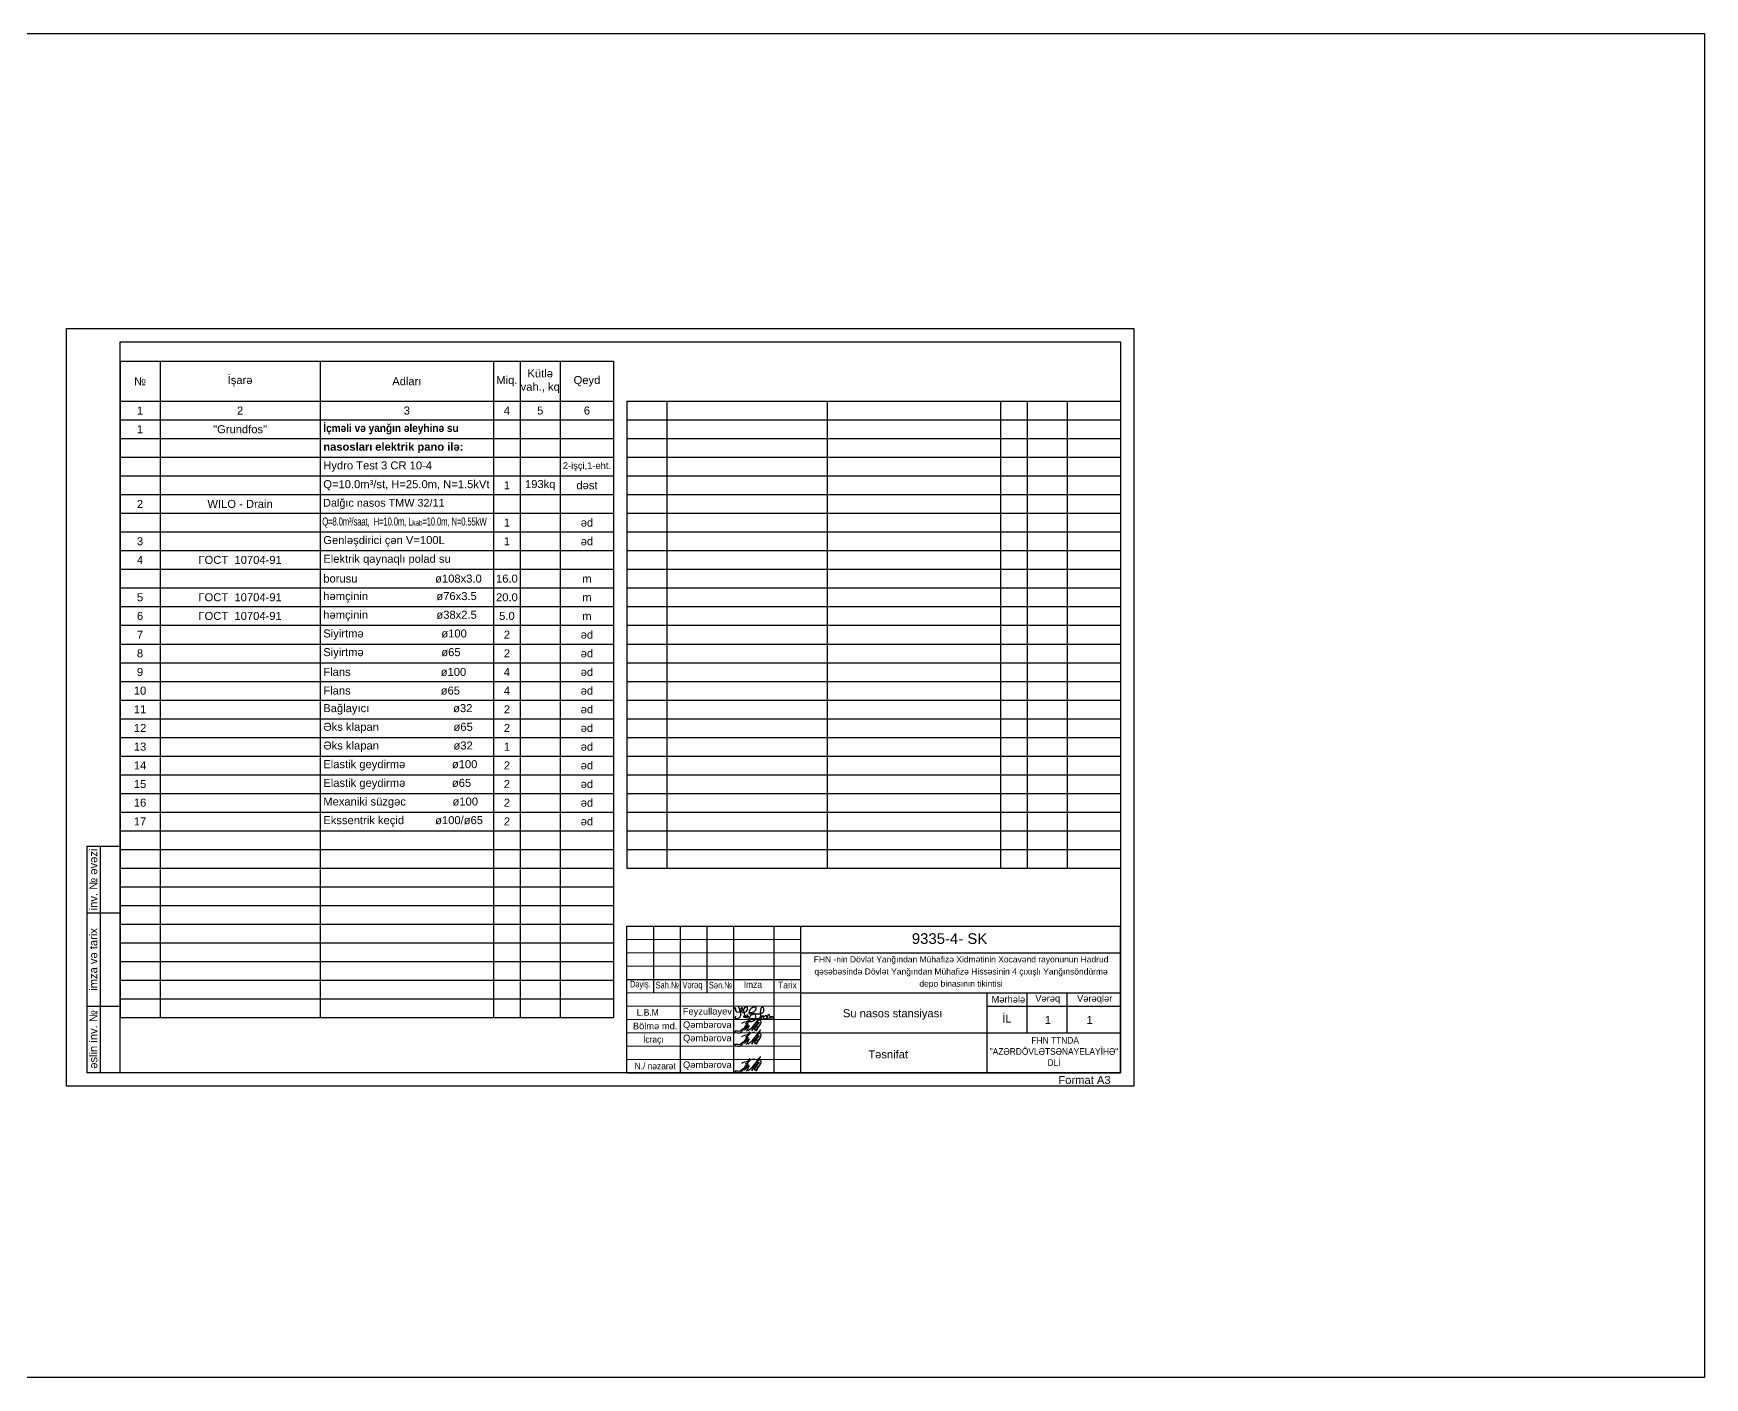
# Model space of a CAD drawing. Header units: millimetres. Extents: x 50754 to 359209, y -241195 to 23895.
# Drawn here: x 258612 to 321247, y -241195 to -190805 of the extents above; entities that cross this region are included whole.
import ezdxf

# ---------------------------------------------------------------- set-up
doc = ezdxf.new("R2010")
doc.units = ezdxf.units.MM
for name, color, linetype, lineweight in [('0_Ном._пера__21_Ном._пера__7', 7, 'Continuous', 60), ('Künc ştampının yazısı', 7, 'Continuous', 13), ('перегородка_Ном._пера__1_Ном._пера__7', 7, 'Continuous', 60)]:
    doc.layers.add(name, color=color, linetype=linetype, lineweight=lineweight)
doc.styles.add('arial', font='arial.ttf', dxfattribs={"height": 300})
doc.styles.add('Arial-300', font='arial.ttf', dxfattribs={"height": 300})
doc.styles.add('ARİAL', font='arial.ttf')
doc.styles.add('Times New  Roman', font='times.ttf')
doc.styles.add('Times New Roman', font='times.ttf', dxfattribs={"height": 300})

# ---------------------------------------------------------------- blocks, each defined once
blk = doc.blocks.new('*T77')
at = {"color": 0, "linetype": 'ByBlock', "lineweight": -2, "ltscale": 15, "transparency": 16777216}
for p, q in [((0, 0), (1500, 0)), ((0, 0), (0, -24600)), ((1500, 0), (18500, 0)), ((1500, 0), (1500, -24600)), ((7500, 0), (7500, -1500)), ((14000, 0), (14000, -1500)), ((15000, 0), (15000, -1500)), ((16500, 0), (16500, -1500)), ((18500, 0), (18500, -1500)), ((0, -1500), (1500, -1500)), ((1500, -1500), (18500, -1500)), ((7500, -1500), (7500, -24600)), ((14000, -1500), (14000, -7100)), ((15000, -1500), (15000, -7100)), ((16500, -1500), (16500, -24600)), ((18500, -1500), (18500, -7800)), ((0, -2200), (18500, -2200)), ((0, -2900), (18500, -2900)), ((0, -3600), (18500, -3600)), ((0, -4300), (16500, -4300)), ((16500, -4300), (18500, -4300)), ((0, -5000), (18500, -5000)), ((0, -5700), (18500, -5700)), ((0, -6400), (7500, -6400)), ((7500, -6400), (14000, -6400)), ((14000, -6400), (18500, -6400)), ((0, -7100), (18500, -7100)), ((14000, -7100), (14000, -17600)), ((15000, -7100), (15000, -7800)), ((0, -7800), (18500, -7800)), ((15000, -7800), (15000, -24600)), ((18500, -7800), (18500, -17600)), ((0, -8500), (18500, -8500)), ((0, -9200), (18500, -9200)), ((0, -9900), (18500, -9900)), ((0, -10600), (18500, -10600)), ((0, -11300), (18500, -11300)), ((0, -12000), (18500, -12000)), ((0, -12700), (18500, -12700)), ((0, -13400), (18500, -13400)), ((0, -14100), (18500, -14100)), ((0, -14800), (18500, -14800)), ((0, -15500), (18500, -15500)), ((0, -16200), (18500, -16200)), ((0, -16900), (18500, -16900)), ((0, -17600), (18500, -17600)), ((14000, -17600), (14000, -24600)), ((18500, -17600), (18500, -24600)), ((0, -18300), (18500, -18300)), ((0, -19000), (18500, -19000)), ((0, -19700), (18500, -19700)), ((0, -20400), (18500, -20400)), ((0, -21100), (18500, -21100)), ((0, -21800), (18500, -21800)), ((0, -22500), (18500, -22500)), ((0, -23200), (18500, -23200)), ((0, -23900), (18500, -23900)), ((0, -24600), (18500, -24600))]:
    blk.add_line(p, q, dxfattribs=at)
at = {"color": 0, "ltscale": 15, "transparency": 16777216}
for s, insert, char_height, width, attachment_point, style in [('{\\C256;№\\P}', (750, -750), 300, 1497, 5, 'arial'), ('{\\fArial|b0|i0|c238|p34;İşarə}', (4500, -750), 300, 5997, 5, 'arial'), ('{\\fArial|b0|i0|c238|p34;Adları}', (10750, -750), 300, 6497, 5, 'arial'), ('{\\fArial|b0|i0|c238|p34;Miq.}', (14500, -750), 300, 997, 5, 'arial'), ('{\\fArial|b0|i0|c238|p34;Kütlə vah., kq}', (15750, -750), 300, 1497, 5, 'arial'), ('{\\fArial|b0|i0|c238|p34;Qeyd}', (17500, -750), 300, 1996.56, 5, 'arial'), ('1', (750, -1850), 300, 1497, 5, 'arial'), ('2', (4500, -1850), 300, 5997, 5, 'arial'), ('3', (10750, -1850), 300, 6497, 5, 'arial'), ('4', (14500, -1850), 300, 997, 5, 'arial'), ('5', (15750, -1850), 300, 1497, 5, 'arial'), ('6', (17500, -1850), 300, 1996.56, 5, 'arial'), ('1', (750, -2550), 300, 1497, 5, 'arial'), ('{\\fArial|b0|i0|c238|p34;\\C256;"\\fArial|b0|i0|c0|p34;G\\fArial|b0|i0|c238|p34;rundfos"}', (4500, -2550), 300, 5997, 5, 'arial'), ('{\\C256; \\fArial|b1|i0|c238|p34;\\W0.9;İçməli və yanğın\\fArial|b1|i0|c204|p34; \\fArial|b1|i0|c238|p34;ə\\fArial|b1|i0|c204|p34;leyhin\\fArial|b1|i0|c238|p34;ə\\fArial|b1|i0|c204|p34; su\\fArial|b1|i0|c238|p34; }', (7502, -2550), 300, 6497, 4, 'arial'), ('{\\C256; \\fArial|b1|i0|c238|p34;nasosları{\\W0.9; }elektrik pano ilə:}', (7502, -3250), 300, 6497, 4, 'arial'), ('{\\fArial|b0|i0|c238|p34;\\C256; \\fArial|b0|i0|c204|p34;H\\fArial|b0|i0|c238|p34;y\\fArial|b0|i0|c204|p34;dro\\fArial|b0|i0|c238|p34; Test 3 CR 10-4}', (7502, -3950), 300, 6497, 4, 'arial'), ('{\\fArial|b0|i0|c238|p34;\\H0.83333x;2-işçi,1-eht.\\H1.2x; }', (17500, -3950), 300, 1996.56, 5, 'arial'), ('{\\fArial|b0|i0|c238|p34;\\C256; Q=10.0m³/st, H=25.0m, N=1.5kVt}', (7502, -4650), 300, 6497, 4, 'arial'), ('1', (14500, -4650), 300, 997, 5, 'arial'), ('{\\fArial|b0|i0|c238|p34;193}kq', (15750, -4650), 300, 1497, 5, 'arial'), ('d{\\fArial|b0|i0|c238|p34;əst}', (17500, -4650), 300, 1996.56, 5, 'arial'), ('2', (750, -5350), 300, 1497, 5, 'arial'), ('{\\C256;WILO\\fArial|b0|i0|c238|p34; - Drain}', (4500, -5350), 300, 5997, 5, 'arial'), ('\\A1;{\\fArial|b1|i0|c238|p34;\\C256; \\fArial|b0|i0|c238|p34;Dalğıc nasos TM\\fArial|b0|i0|c204|p34;W \\fArial|b0|i0|c238|p34;32/11\\fArial|b0|i0|c204|p34; }', (7502, -5350), 290, 6497, 4, 'arial'), ('{\\fArial|b0|i0|c238|p34;\\W0.7;\\T0.95;\\C256; Q=8.0m³/saat,  H=10.0m, L\\H0.66667x;kab\\H1.5x;=10.0m, N=0.55k\\fArial|b0|i0|c204|p34;W}', (7502, -6050), 300, 6497, 4, 'arial'), ('1', (14500, -6050), 300, 997, 5, 'arial'), ('{\\fArial|b0|i0|c238|p34;\\C256;əd}', (17500, -6050), 300, 1996.56, 5, 'arial'), ('3', (750, -6750), 300, 1497, 5, 'arial'), ('{\\fArial|b0|i0|c238|p34; Genləşdirici çən V=100L}', (7502, -6750), 300, 6497, 4, 'Arial-300'), ('1', (14500, -6750), 300, 997, 5, 'arial'), ('ə{\\fArial|b0|i0|c238|p34;d}', (17500, -6750), 300, 1996.56, 5, 'arial'), ('4', (750, -7450), 300, 1497, 5, 'arial'), ('{\\Q0;\\C256;ГОСТ\\fArial|b0|i0|c238|p34; \\fArial|b0|i0|c204|p34;\\Q1; 10704-\\fArial|b0|i0|c238|p34;91}', (4500, -7450), 300, 5997, 5, 'arial'), ('{\\C256; Elektrik qaynaql\\fArial|b0|i0|c238|p34;ı polad su}', (7502, -7450), 300, 6497, 4, 'arial'), ('{\\C256; \\fArial|b0|i0|c238|p34;borusu                         \\fArial|b0|i0|c204|p34;ø\\fArial|b0|i0|c238|p34;108\\fArial|b0|i0|c204|p34;x\\fArial|b0|i0|c238|p34;3.0}', (7502, -8150), 300, 6497, 4, 'arial'), ('{\\fArial|b0|i0|c238|p34;16.0}', (14500, -8150), 300, 997, 5, 'arial'), ('m', (17500, -8150), 300, 1996.56, 5, 'arial'), ('5', (750, -8850), 300, 1497, 5, 'arial'), ('{\\Q0;\\C256;ГОСТ\\fArial|b0|i0|c238|p34; \\fArial|b0|i0|c204|p34;\\Q1; 10704-\\fArial|b0|i0|c238|p34;91}', (4500, -8850), 300, 5997, 5, 'arial'), ('{\\C256; \\fArial|b0|i0|c238|p34;həmçinin                      \\fArial|b0|i0|c204|p34;ø\\fArial|b0|i0|c238|p34;76x3.5}', (7502, -8850), 300, 6497, 4, 'arial'), ('{\\fArial|b0|i0|c238|p34;20.0}', (14500, -8850), 300, 997, 5, 'arial'), ('m', (17500, -8850), 300, 1996.56, 5, 'arial'), ('6', (750, -9550), 300, 1497, 5, 'arial'), ('{\\Q0;\\C256;ГОСТ\\fArial|b0|i0|c238|p34; \\fArial|b0|i0|c204|p34;\\Q1; 10704-\\fArial|b0|i0|c238|p34;91}', (4500, -9550), 300, 5997, 5, 'arial'), ('{\\C256; \\fArial|b0|i0|c238|p34;həmçinin                      \\fArial|b0|i0|c204|p34;ø\\fArial|b0|i0|c238|p34;38x2.5}', (7502, -9550), 300, 6497, 4, 'arial'), ('{\\fArial|b0|i0|c238|p34;5.0}', (14500, -9550), 300, 997, 5, 'arial'), ('m', (17500, -9550), 300, 1996.56, 5, 'arial'), ('{\\fArial|b0|i0|c238|p34;7', (750, -10250), 300, 1497, 5, 'arial'), ('{\\fArial|b0|i0|c238|p34;\\C256; Siyirtmə                   \\fArial|b0|i0|c204|p34; \\fArial|b0|i0|c238|p34;     \\fArial|b0|i0|c204|p34;ø\\fArial|b0|i0|c238|p34;100}', (7502, -10250), 300, 6497, 4, 'arial'), ('2', (14500, -10250), 300, 997, 5, 'arial'), ('{\\C256;ə\\fArial|b0|i0|c238|p34;d}', (17500, -10250), 300, 1996.56, 5, 'arial'), ('8', (750, -10950), 300, 1497, 5, 'arial'), ('{\\fArial|b0|i0|c238|p34;\\C256; Siyirtmə                   \\fArial|b0|i0|c204|p34; \\fArial|b0|i0|c238|p34;     \\fArial|b0|i0|c204|p34;ø\\fArial|b0|i0|c238|p34;65}', (7502, -10950), 300, 6497, 4, 'arial'), ('2', (14500, -10950), 300, 997, 5, 'arial'), ('{\\C256;ə\\fArial|b0|i0|c238|p34;d}', (17500, -10950), 300, 1996.56, 5, 'arial'), ('9', (750, -11650), 300, 1497, 5, 'arial'), ('{\\fArial|b0|i0|c238|p34;\\C256; Flans                       \\fArial|b0|i0|c204|p34; \\fArial|b0|i0|c238|p34;     \\fArial|b0|i0|c204|p34;ø\\fArial|b0|i0|c238|p34;100}', (7502, -11650), 300, 6497, 4, 'arial'), ('4', (14500, -11650), 300, 997, 5, 'arial'), ('{\\C256;ə\\fArial|b0|i0|c238|p34;d}', (17500, -11650), 300, 1996.56, 5, 'arial'), ('10', (750, -12350), 300, 1497, 5, 'arial'), ('{\\fArial|b0|i0|c238|p34;\\C256; Flans                       \\fArial|b0|i0|c204|p34; \\fArial|b0|i0|c238|p34;     \\fArial|b0|i0|c204|p34;ø\\fArial|b0|i0|c238|p34;65}', (7502, -12350), 300, 6497, 4, 'arial'), ('4', (14500, -12350), 300, 997, 5, 'arial'), ('{\\C256;ə\\fArial|b0|i0|c238|p34;d}', (17500, -12350), 300, 1996.56, 5, 'arial'), ('11', (750, -13050), 300, 1497, 5, 'arial'), ('{\\fArial|b0|i0|c238|p34;\\C256; \\fArial|b0|i0|c0|p34;Ba\\fArial|b0|i0|c238|p34;ğlayıcı                     \\fArial|b0|i0|c0|p34; \\fArial|b0|i0|c238|p34;     \\fArial|b0|i0|c0|p34;ø\\fArial|b0|i0|c238|p34;32}', (7502, -13050), 300, 6497, 4, 'arial'), ('2', (14500, -13050), 300, 997, 5, 'arial'), ('{\\C256;ə\\fArial|b0|i0|c238|p34;d}', (17500, -13050), 300, 1996.56, 5, 'arial'), ('12', (750, -13750), 300, 1497, 5, 'arial'), ('{\\fArial|b0|i0|c238|p34;\\C256; \\fArial|b0|i0|c204|p34;Ə\\fArial|b0|i0|c238|p34;ks klapan                  \\fArial|b0|i0|c204|p34; \\fArial|b0|i0|c238|p34;     \\fArial|b0|i0|c204|p34;ø\\fArial|b0|i0|c238|p34;65}', (7502, -13750), 300, 6497, 4, 'arial'), ('2', (14500, -13750), 300, 997, 5, 'arial'), ('{\\C256;ə\\fArial|b0|i0|c238|p34;d}', (17500, -13750), 300, 1996.56, 5, 'arial'), ('13', (750, -14450), 300, 1497, 5, 'arial'), ('{\\fArial|b0|i0|c238|p34;\\C256; \\fArial|b0|i0|c204|p34;Ə\\fArial|b0|i0|c238|p34;ks klapan                  \\fArial|b0|i0|c204|p34; \\fArial|b0|i0|c238|p34;     \\fArial|b0|i0|c204|p34;ø\\fArial|b0|i0|c238|p34;32}', (7502, -14450), 300, 6497, 4, 'arial'), ('{\\fArial|b0|i0|c238|p34;1', (14500, -14450), 300, 997, 5, 'arial'), ('{\\C256;ə\\fArial|b0|i0|c238|p34;d}', (17500, -14450), 300, 1996.56, 5, 'arial'), ('14', (750, -15150), 300, 1497, 5, 'arial'), ('{\\fArial|b0|i0|c238|p34;\\C256; Elastik geydirmə        \\fArial|b0|i0|c204|p34; \\fArial|b0|i0|c238|p34;      \\fArial|b0|i0|c204|p34;ø\\fArial|b0|i0|c238|p34;100}', (7502, -15150), 300, 6497, 4, 'arial'), ('2', (14500, -15150), 300, 997, 5, 'arial'), ('{\\C256;ə\\fArial|b0|i0|c238|p34;d}', (17500, -15150), 300, 1996.56, 5, 'arial'), ('{\\fArial|b0|i0|c238|p34;\\C256; Elastik geydirmə        \\fArial|b0|i0|c204|p34; \\fArial|b0|i0|c238|p34;      \\fArial|b0|i0|c204|p34;ø\\fArial|b0|i0|c238|p34;65}', (7502, -15850), 300, 6497, 4, 'arial'), ('1{\\fArial|b0|i0|c238|p34;5}', (750, -15850), 300, 1497, 5, 'arial'), ('2', (14500, -15850), 300, 997, 5, 'arial'), ('{\\C256;ə\\fArial|b0|i0|c238|p34;d}', (17500, -15850), 300, 1996.56, 5, 'arial'), ('1{\\fArial|b0|i0|c238|p34;6}', (750, -16550), 300, 1497, 5, 'arial'), ('{\\C256; Mexaniki \\fArial|b0|i0|c238|p34;süzgəc               \\fArial|b0|i0|c204|p34;ø\\fArial|b0|i0|c238|p34;\\H0.99996x;100}', (7502, -16550), 300, 6497, 4, 'arial'), ('2', (14500, -16550), 300, 997, 5, 'arial'), ('{\\C256;ə\\fArial|b0|i0|c238|p34;d}', (17500, -16550), 300, 1996.56, 5, 'arial'), ('1{\\fArial|b0|i0|c238|p34;7}', (750, -17250), 300, 1497, 5, 'arial'), ('{\\C256; \\fArial|b0|i0|c238|p34;Ekssentrik keçid          \\fArial|b0|i0|c204|p34;ø\\fArial|b0|i0|c238|p34;\\H0.99996x;100/\\fArial|b0|i0|c204|p34;ø\\fArial|b0|i0|c238|p34;\\H0.99996x;65}', (7502, -17250), 300, 6497, 4, 'arial'), ('2', (14500, -17250), 300, 997, 5, 'arial'), ('{\\C256;ə\\fArial|b0|i0|c238|p34;d}', (17500, -17250), 300, 1996.56, 5, 'arial')]:
    blk.add_mtext(s, dxfattribs=dict(at, insert=insert, char_height=char_height, width=width, attachment_point=attachment_point, style=style))
blk = doc.blocks.new('*T78')
at = {"color": 0, "linetype": 'ByBlock', "lineweight": -2, "ltscale": 15, "transparency": 16777216}
for p, q in [((0, 0), (1499, 0)), ((0, 0), (0, -7000)), ((1499, 0), (18498, 0)), ((1499, 0), (1499, -7000)), ((7499, 0), (7499, -1400)), ((13999, 0), (13999, -17500)), ((14999, 0), (14999, -17500)), ((16499, 0), (16499, -17500)), ((18498, 0), (18498, -17500)), ((0, -700), (18498, -700)), ((0, -1400), (18498, -1400)), ((7499, -1400), (7499, -4200)), ((0, -2100), (18498, -2100)), ((0, -2800), (18498, -2800)), ((0, -3500), (18498, -3500)), ((0, -4200), (18498, -4200)), ((7499, -4200), (7499, -4900)), ((0, -4900), (1499, -4900)), ((1499, -4900), (7499, -4900)), ((7499, -4900), (18498, -4900)), ((7499, -4900), (7499, -5600)), ((0, -5600), (18498, -5600)), ((7499, -5600), (7499, -6300)), ((0, -6300), (1499, -6300)), ((1499, -6300), (7499, -6300)), ((7499, -6300), (18498, -6300)), ((7499, -6300), (7499, -17500)), ((0, -7000), (18498, -7000)), ((0, -7000), (0, -16800)), ((1499, -7000), (1499, -16800)), ((0, -7700), (18498, -7700)), ((0, -8400), (18498, -8400)), ((0, -9100), (18498, -9100)), ((0, -9800), (18498, -9800)), ((0, -10500), (18498, -10500)), ((0, -11200), (18498, -11200)), ((0, -11900), (18498, -11900)), ((0, -12600), (18498, -12600)), ((0, -13300), (18498, -13300)), ((0, -14000), (18498, -14000)), ((0, -14700), (18498, -14700)), ((0, -15400), (18498, -15400)), ((0, -16100), (18498, -16100)), ((0, -16800), (18498, -16800)), ((0, -16800), (0, -17500)), ((1499, -16800), (1499, -17500)), ((0, -17500), (18498, -17500))]:
    blk.add_line(p, q, dxfattribs=at)
blk = doc.blocks.new('F. G.')
for points, knots in [([(678117, 149875), (678101, 149881), (678068, 149894), (678110, 149968), (678168, 149890), (678111, 149758), (678415, 149738), (678425, 149962), (678305, 149885), (678405, 149720), (678572, 149778), (678603, 149871), (678622, 149968), (678384, 149933), (678466, 149735), (678536, 149566)], [0, 0, 0, 0, 42.223389, 90.051656, 154.549451, 226.6152, 476.644161, 571.28472, 627.013932, 778.672239, 938.454199, 1025.570794, 1091.558705, 1160.21584, 1544.16015, 1544.16015, 1544.16015, 1544.16015]), ([(678270, 149972), (678336, 149780), (678414, 149552), (678142, 149501), (678145, 149587), (678167, 149609), (678173, 149615)], [0, 0, 0, 0, 446.334972, 532.702513, 603.278674, 627.196902, 627.196902, 627.196902, 627.196902]), ([(678270, 149972), (678269, 149975), (678267, 149986), (678290, 149979), (678294, 149969), (678296, 149964)], [0, 0, 0, 0, 8.821018, 27.345406, 42.243095, 42.243095, 42.243095, 42.243095]), ([(678664, 149761), (678746, 149756), (678876, 149747), (678975, 149989), (678703, 149943), (678605, 149631), (678938, 149818), (678911, 149456), (678769, 149412), (678615, 149384), (678680, 149525), (678701, 149705), (678882, 149703), (679021, 149702)], [0, 0, 0, 0, 227.188385, 358.071473, 539.665587, 751.927894, 924.503113, 1199.403857, 1282.39891, 1403.270956, 1513.824778, 1614.597802, 1944.904586, 1944.904586, 1944.904586, 1944.904586]), ([(679021, 149702), (679048, 149704), (679140, 149711), (679266, 149820), (679179, 149989), (679034, 149833), (679110, 149701), (679096, 149506), (679219, 149719), (679163, 149474), (679324, 149754), (679319, 149457), (679400, 149778), (679430, 149558), (679529, 149636), (679613, 149557), (679572, 149540), (679556, 149533)], [0, 0, 0, 0, 82.934409, 278.458212, 386.336719, 441.130098, 797.922894, 815.295031, 939.358029, 1010.425899, 1153.318323, 1248.777542, 1391.619055, 1482.772305, 1582.360738, 1652.010665, 1693.923868, 1693.923868, 1693.923868, 1693.923868]), ([(679563, 149533), (679492, 149537), (679369, 149543), (679180, 149491), (679004, 149517), (678808, 149521), (678658, 149508), (678563, 149493), (678539, 149489)], [0, 0, 0, 0, 211.533539, 367.015626, 577.795063, 738.782103, 953.656981, 1027.737747, 1027.737747, 1027.737747, 1027.737747]), ([(678557, 149636), (678555, 149623), (678549, 149595), (678590, 149573), (678644, 149600), (678594, 149740), (678613, 149627), (678634, 149589), (678649, 149601), (678648, 149609), (678647, 149612)], [0, 0, 0, 0, 37.910096, 78.738154, 107.34926, 199.254906, 281.250122, 295.344415, 310.564895, 319.310936, 319.310936, 319.310936, 319.310936])]:
    blk.add_open_spline(points, degree=3, knots=knots)
for points in [[(678557, 149636), (678518, 149625), (678479, 149613), (678440, 149602)], [(678440, 149602), (678472, 149590), (678504, 149578), (678535, 149566)]]:
    blk.add_open_spline(points, degree=3)
blk = doc.blocks.new('QT')
for points, knots in [([(-585737, 108509), (-585715, 108533), (-585678, 108574), (-585613, 108617), (-585563, 108657), (-585582, 108732), (-585630, 108659), (-585675, 108585), (-585747, 108445), (-585823, 108321), (-585900, 108220), (-585995, 108161), (-586085, 108179), (-586136, 108215), (-586136, 108292), (-585964, 108206), (-585868, 108348), (-585735, 108386), (-585571, 108666), (-585926, 108093), (-585520, 108593), (-585655, 108359), (-585723, 108241)], [0, 0, 0, 0, 95.105414, 165.226399, 237.940081, 275.386653, 317.829734, 413.155248, 594.756942, 755.78629, 857.135005, 977.628911, 1063.634804, 1123.390002, 1143.497316, 1270.295177, 1449.220916, 1585.489424, 1732.301661, 2011.136996, 2249.585855, 2488.440566, 2488.440566, 2488.440566, 2488.440566]), ([(-585659, 108268), (-585580, 108329), (-585415, 108456), (-585042, 108959), (-585416, 108550), (-585541, 108187), (-585407, 108452), (-585153, 108667), (-585344, 108455), (-585445, 108276), (-585314, 108319), (-585252, 108416), (-585166, 108511), (-585157, 108669), (-585278, 108662), (-585330, 108554), (-585324, 108430), (-585290, 108306), (-585347, 108261), (-585364, 108247)], [0, 0, 0, 0, 338.07146, 701.928548, 1160.253845, 1316.39979, 1493.912841, 1738.545853, 1967.361308, 2076.382892, 2141.637406, 2265.742403, 2439.595438, 2546.512588, 2605.883314, 2735.471139, 2851.575865, 2995.445732, 3058.832965, 3058.832965, 3058.832965, 3058.832965])]:
    blk.add_open_spline(points, degree=3, knots=knots)
blk.add_open_spline([(-585890, 108550), (-585731, 108608), (-585573, 108667), (-585414, 108725)], degree=3)
blk = doc.blocks.new('9183-5')
at = {"lineweight": 25}
for p, q in [((-726777, 21337), (-726777, 26837)), ((-726777, 26837), (-708277, 26837)), ((-725777, 26838), (-725777, 24337)), ((-724777, 26839), (-724777, 21339)), ((-723777, 26839), (-723777, 24337)), ((-722777, 21338), (-722777, 26838)), ((-721277, 26838), (-721277, 21338)), ((-720277, 26838), (-720277, 21338)), ((-726777, 24837), (-720277, 24837)), ((-713277, 21337), (-713277, 24337)), ((-726777, 21337), (-708277, 21337))]:
    blk.add_line(p, q, dxfattribs=at)
at = {"lineweight": 15}
for p, q in [((-726777, 26337), (-720277, 26337)), ((-726777, 25837), (-720277, 25837)), ((-726777, 25337), (-720277, 25337)), ((-726777, 24337), (-720277, 24337)), ((-726777, 23837), (-720277, 23837)), ((-726777, 23337), (-720277, 23337)), ((-726777, 22837), (-720277, 22837)), ((-726777, 22337), (-720277, 22337)), ((-726777, 21837), (-720277, 21837))]:
    blk.add_line(p, q, dxfattribs=at)
at = {"color": 0, "lineweight": 25}
for p, q in [((-708277, 21337), (-708277, 26837)), ((-720277, 25837), (-708277, 25837)), ((-720277, 24337), (-708277, 24337)), ((-713277, 23837), (-708277, 23837)), ((-711777, 22837), (-711777, 24337)), ((-710277, 22837), (-710277, 24337)), ((-720277, 22837), (-708277, 22837))]:
    blk.add_line(p, q, dxfattribs=at)
at = {"color": 2}
blk.add_blockref('F. G.', (-1400864, -126156), dxfattribs=at)
at = {"color": 3}
for p in [(-136586, -85350), (-136586, -85850), (-136586, -86849)]:
    blk.add_blockref('QT', p, dxfattribs=at)
at = {"insert": (-716819, 23525), "char_height": 300, "width": 5135.22, "attachment_point": 5, "style": 'arial'}
blk.add_mtext('{\\fArial|b0|i0|c238|p34;Su nasos stansiyası}', dxfattribs=at)
at = {"layer": '0_Ном._пера__21_Ном._пера__7', "linetype": 'Continuous', "lineweight": 25, "insert": (-714255, 25102), "char_height": 227.25, "width": 11211.1, "attachment_point": 5, "line_spacing_factor": 1.19865, "style": 'ARİAL'}
blk.add_mtext('FHN -nin Dövlət Yanğından Mühafizə Xidmətinin Xocav{\\fArial|b0|i0|c238|p34;ənd} {\\fArial|b0|i0|c238|p34;rayonunun Hadrud qəsəbəsində }Dövlət Yanğından Mühafizə Hissəsinin 4 {\\fArial|b0|i0|c238|p34;çıxışlı} {\\fArial|b0|i0|c238|p34;Y}anğınsöndürmə depo{\\fArial|b0|i0|c238|p34; binasının tikintisi}', dxfattribs=at)
at = {"layer": 'Künc ştampının yazısı', "color": 7, "char_height": 250, "attachment_point": 5, "style": 'Times New  Roman'}
for s, width, insert in [('{\\fArial|b0|i0|c238|p34;\\W0.8;Dəyiş.}', 1800, (-726276, 24624)), ('{\\fArial|b0|i0|c238|p34;\\W0.8;Sah.\\fArial|b0|i0|c204|p34;№}', 1800, (-725266, 24624)), ('{\\fArial|b0|i0|c238|p34;\\W0.8;Vərəq}', 1800, (-724323, 24595)), ('{\\fArial|b0|i0|c238|p34;\\W0.8;Sən.\\fArial|b0|i0|c204|p34;№}', 1800, (-723269, 24624)), ('\\pxt0.44093;{\\fArial|b0|i0|c0|p34;\\W0.9;İmza}', 250, (-722057, 24643)), ('{\\fArial|b0|i0|c0|p34;\\W0.9;Tarix }', 1800, (-720761, 24624))]:
    blk.add_mtext_dynamic_manual_height_columns(s, width=width, gutter_width=1, heights=[0], dxfattribs=dict(at, insert=insert))
at = {"layer": 'Künc ştampının yazısı', "color": 7, "lineweight": 25, "attachment_point": 5}
for s, insert, char_height, style in [('{\\fArial|b0|i0|c238|p34;Mərhələ}', (-712482, 24092), 250, 'Times New  Roman'), ('{\\fArial|b0|i0|c238|p34;Vərəq}', (-711007, 24092), 250, 'Times New  Roman'), ('{\\fArial|b0|i0|c238|p34;İL}', (-712540, 23369), 300, 'Times New  Roman'), ('{\\fArial|b0|i0|c238|p34;4}', (-709436, 23374), 300, 'Times New Roman'), ('{\\fArial|b0|i0|c238|p34;\\W0.9;\\C256; FHN TTNDA\\P"AZ\\fArial|b0|i0|c0|p34;Ə\\fArial|b0|i0|c238|p34;RDÖVL\\fArial|b0|i0|c0|p34;Ə\\fArial|b0|i0|c238|p34;TS\\fArial|b0|i0|c0|p34;Ə\\fArial|b0|i0|c238|p34;NAYE\\fArial|b0|i0|c204|p34;L\\fArial|b0|i0|c238|p34;AYİH\\fArial|b0|i0|c0|p34;Ə\\fArial|b0|i0|c238|p34;" \\fArial|b0|i0|c204|p34;\\P\\fArial|b0|i0|c238|p34;DLİ}', (-710770, 22137), 250, 'Times New  Roman'), ('{\\fArial|b0|i0|c0|p34;Format A3}', (-709628, 21066), 300, 'Times New Roman')]:
    blk.add_mtext(s, dxfattribs=dict(at, insert=insert, char_height=char_height, style=style))
at = {"layer": 'Künc ştampının yazısı', "color": 7, "lineweight": 25, "insert": (-709246, 24092), "char_height": 250, "width": 3544.72, "attachment_point": 5, "style": 'Times New  Roman'}
blk.add_mtext('{\\fArial|b0|i0|c238|p34;Vərəqlər}', dxfattribs=at)
at = {"layer": 'Künc ştampının yazısı', "color": 7, "attachment_point": 5, "style": 'Times New  Roman'}
for s, insert, char_height in [('{\\fArial|b0|i0|c238|p34;\\W0.9;       \\fArial|b0|i0|c0|p34;\\H0.78914x;\\W1;B\\fArial|b0|i0|c238|p34;ölmə md.\\W0.9;    \\H1.2672x; }', (-726108, 23091), 316.801), ('{\\fArial|b0|i0|c238|p34;\\W0.9;  \\H0.73204x; L.B.M\\H1.366x; \\fArial|b0|i0|c204|p34;  \\fArial|b0|i0|c238|p34;       }', (-726161, 23606), 341.512), ('{\\fArial|b0|i0|c238|p34;\\W0.9;  \\H0.87845x; \\H0.83333x;\\W1;Qəmbərova\\H1.3661x;\\W0.9;       }', (-723935, 23106), 341.51), ('{\\fArial|b0|i0|c238|p34;\\W0.9;  \\H0.87845x; \\H0.83333x;\\W1;Feyzullayev\\fArial|b0|i0|c204|p34; \\H1.3661x;\\W0.9; \\fArial|b0|i0|c238|p34;       }', (-723935, 23606), 341.512), ('{\\fArial|b0|i0|c238|p34;\\W0.9;       \\H0.78914x;N./ nəzarət   \\H1.2672x; }', (-726108, 21591), 316.8), ('{\\fArial|b0|i0|c238|p34;\\W0.9;  \\H0.87845x; \\H0.83333x;\\W1;Qəmbərova\\H1.3661x;\\W0.9;       }', (-723935, 21606), 341.51)]:
    blk.add_mtext(s, dxfattribs=dict(at, insert=insert, char_height=char_height))
at = {"layer": 'Künc ştampının yazısı', "attachment_point": 5, "style": 'Times New  Roman'}
for s, insert, char_height in [('{\\fArial|b0|i0|c238|p34;\\W0.9;       \\H0.78914x;İ\\fArial|b0|i0|c0|p34;cra\\fArial|b0|i0|c238|p34;çı    \\H1.2672x; }', (-726176, 22550), 316.801), ('{\\fArial|b0|i0|c238|p34;\\W0.9;  \\H0.87845x; \\H0.83333x;\\W1;Qəmbərova\\H1.3661x;\\W0.9;       }', (-723935, 22606), 341.51)]:
    blk.add_mtext(s, dxfattribs=dict(at, insert=insert, char_height=char_height))
at = {"layer": 'перегородка_Ном._пера__1_Ном._пера__7', "color": 7, "linetype": 'Continuous', "insert": (-716255, 26570), "char_height": 400, "attachment_point": 1, "style": 'ARİAL'}
blk.add_mtext(' 9335-{\\fArial|b0|i0|c238|p34;4}- {\\fArial|b0|i0|c238|p34;SK}', dxfattribs=at)

msp = doc.modelspace()

# ---------------------------------------------------------------- linework, layer by layer
at = {"color": 7}
for p, q in [((260607.894, -221270.589), (260607.894, -229770.589)), ((260607.894, -221270.589), (261857.894, -221270.589)), ((261107.894, -221270.589), (261107.894, -229770.589)), ((260607.894, -223770.589), (261857.894, -223770.589)), ((260607.894, -227270.589), (261857.894, -227270.589)), ((261857.894, -229770.589), (260607.894, -229770.589))]:
    msp.add_line(p, q, dxfattribs=at)
at = {"color": 4, "ltscale": 15}
msp.add_lwpolyline([(50754.429, -190805.389), (321246.665, -190805.389), (321246.665, -241195.438), (50754.429, -241195.438)], close=True, dxfattribs=at)
at = {"color": 7}
for points in [[(259857.894, -201870.589), (299857.894, -201870.589), (299857.894, -230270.589), (259857.894, -230270.589)], [(261857.894, -202370.589), (299357.894, -202370.589), (299357.894, -229770.589), (261857.894, -229770.589)]]:
    msp.add_lwpolyline(points, close=True, dxfattribs=at)

# ---------------------------------------------------------------- block references
for name, p in [('*T77', (261857.894, -203094.993)), ('*T78', (280858.336, -204594.993))]:
    msp.add_blockref(name, p)
msp.add_blockref('9183-5', (1007634.427, -251107.516), dxfattribs=at)

# ---------------------------------------------------------------- texts
at = {"color": 7, "char_height": 300, "attachment_point": 5, "rotation": 90, "style": 'arial'}
for s, insert, width in [('inv. № {\\fArial|b0|i0|c238|p34;əvəzi}', (260857.894, -222520.589), 2500), ('{\\fArial|b0|i0|c238|p34;imza və tarix}', (260857.894, -225520.589), 3500), ('{\\fArial|b0|i0|c238|p34;əslin inv}. №', (260857.894, -228520.589), 2500)]:
    msp.add_mtext(s, dxfattribs=dict(at, insert=insert, width=width))
at = {"color": 7, "lineweight": 9, "insert": (296635.122, -227787.299), "char_height": 300, "width": 1500.03783, "attachment_point": 5, "style": 'arial'}
msp.add_mtext('{\\fArial|b0|i0|c238|p34;1}', dxfattribs=at)
at = {"color": 7, "ltscale": 2, "insert": (290647.528, -229078.411), "char_height": 300, "width": 7000, "attachment_point": 5, "style": 'arial'}
msp.add_mtext('{\\fArial|b0|i0|c238|p34;Təsnifat}', dxfattribs=at)

# ---------------------------------------------------------------- next in the draw order: texts
at = {"color": 7, "lineweight": 9, "insert": (298200.632, -227787.299), "char_height": 300, "width": 1099.26483, "attachment_point": 5, "style": 'arial', "bg_fill": 3, "box_fill_scale": 1.5, "bg_fill_color": 256, "bg_fill_transparency": 0}
msp.add_mtext('{\\fArial|b0|i0|c238|p34;1}', dxfattribs=at)
at = {"color": 7, "ltscale": 2, "insert": (297790.181, -230035.113), "char_height": 2, "width": 2811.88505, "attachment_point": 5, "style": 'arial', "bg_fill": 3, "box_fill_scale": 1.5, "bg_fill_color": 256, "bg_fill_transparency": 0}
msp.add_mtext('{\\fArial|b0|i0|c238|p34;Təsnifat}', dxfattribs=at)

doc.saveas('drawing.dxf')
